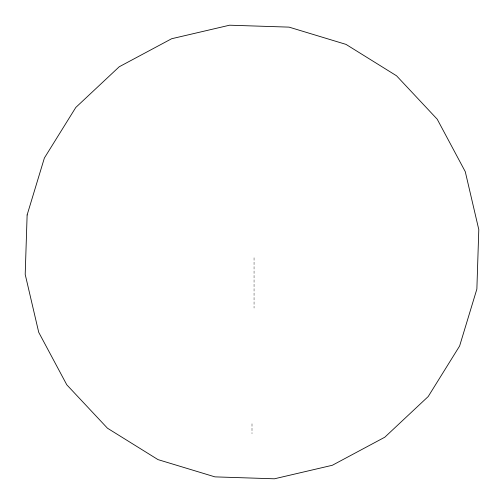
<?xml version="1.0" encoding="UTF-8"?>
<svg xmlns="http://www.w3.org/2000/svg" width="504" height="504" viewBox="0 0 504 504"><rect width="100%" height="100%" fill="white"/><g stroke="black" fill="none" stroke-linecap="round" stroke-linejoin="round"><path stroke-width="0.38" stroke-dasharray="2.52 1.89" d="M254.054 257.746L254.054 308.076M252 423.782L252 433.698"/><path stroke-width="0.76" d="M27.128 214.937L25.2 274.403L38.726 332.338L66.786 384.798L107.465 428.211L157.998 459.616L214.937 476.872L274.403 478.8L332.338 465.274L384.798 437.214L428.211 396.535L459.616 346.002L476.872 289.063L478.8 229.597L465.274 171.662L437.214 119.202L396.535 75.789L346.002 44.384L289.063 27.128L229.597 25.2L171.662 38.726L119.202 66.786L75.789 107.465L44.384 157.998L27.128 214.937"/></g></svg>
